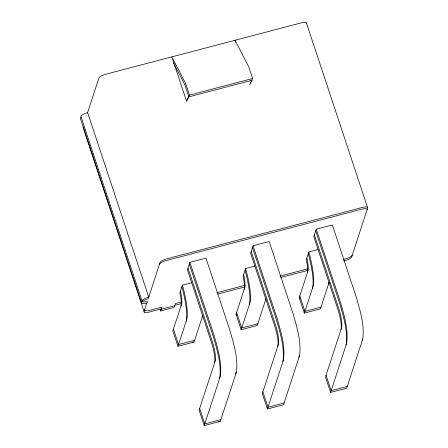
<?xml version="1.0" encoding="UTF-8"?>
<svg xmlns="http://www.w3.org/2000/svg" width="448" height="448" viewBox="0 0 448 448"><rect width="100%" height="100%" fill="white"/><g stroke="black" fill="none" stroke-linecap="round" stroke-linejoin="round"><path stroke-width="0.67" d="M219.716 378.185C221.598 364.157 217.157 350.218 213.399 336.851L189.308 264.113M235.816 373.957L236.006 371.986M282.906 361.586C284.782 347.558 280.347 333.62 276.584 320.253L252.493 247.514M299.001 357.358L299.197 355.387M346.091 344.988C347.973 330.96 343.532 317.022 339.774 303.654L315.683 230.916M362.191 340.76L362.382 338.789M87.478 113.019L98.924 77.991A6.35 1.859 -18.3 0 1 105.644 74.262L301.224 22.887A6.35 1.859 -18.3 0 1 306.544 23.453L306.454 23.722M181.39 302.014L175.37 303.593L174.098 307.479L160.709 311.002L161.98 307.11L149.946 310.268A6.35 1.859 -18.3 0 1 144.631 309.708M191.822 282.682L182.431 285.152L179.883 292.936A16.201 3.265 75.3 0 1 180.986 305.978M188.003 268.106L212.094 340.838A16.201 3.265 75.3 0 1 215.18 361.015L199.108 410.172L204.221 425.6L220.315 421.372L236.387 372.21C238.263 358.182 233.828 344.243 230.065 330.876L205.974 258.138L189.879 262.366L187.432 269.847L211.523 342.586A16.201 3.265 75.3 0 1 214.609 362.757M202.765 315.431L194.051 342.076L177.957 346.304L186.665 319.659A33.191 6.692 75.3 0 0 182.431 285.152M255.007 266.084L245.622 268.554L243.074 276.338A16.201 3.265 75.3 0 1 244.171 289.38M251.194 251.507L275.285 324.24A16.201 3.265 75.3 0 1 278.365 344.417L262.298 393.574L267.406 409.002L283.506 404.774L299.572 355.611C301.454 341.583 297.013 327.645 293.255 314.278L269.164 241.539L253.064 245.767L250.622 253.249L274.714 325.987A16.201 3.265 75.3 0 1 277.794 346.164M265.95 298.833L257.242 325.478L241.142 329.706L236.034 314.278L244.742 287.633A16.201 3.265 75.3 0 0 243.645 274.596M204.221 425.6L220.287 376.438C222.169 362.41 217.728 348.471 213.97 335.104L189.879 262.366M241.142 329.706L249.855 303.061A33.191 6.692 75.3 0 0 245.622 268.554M318.198 249.486L308.806 251.955L306.264 259.739A16.201 3.265 75.3 0 1 307.362 272.782M314.378 234.909L338.47 307.642A16.201 3.265 75.3 0 1 341.555 327.818L325.483 376.975L330.596 392.403L346.696 388.175L362.762 339.013C364.638 324.985 360.203 311.046 356.446 297.679L332.354 224.941L316.254 229.169L313.807 236.656L337.898 309.389A16.201 3.265 75.3 0 1 340.984 329.566M329.14 282.234L320.432 308.879L304.332 313.107L299.225 297.679L307.933 271.034A16.201 3.265 75.3 0 0 306.835 257.998M267.406 409.002L283.478 359.839C285.354 345.811 280.918 331.873 277.155 318.506L253.064 245.767M304.332 313.107L313.04 286.462A33.191 6.692 75.3 0 0 308.806 251.955M330.596 392.403L346.662 343.246C348.544 329.213 344.103 315.274 340.346 301.907L316.254 229.169M189.442 95.11L186.407 100.85L171.842 56.874L185.517 83.255L189.442 95.11L252.633 78.512L248.702 66.657L235.026 40.281L235.682 42.246M186.441 101.45L188.871 96.858L184.946 84.997L173.494 62.916M250.202 83.104L252.633 78.512M249.631 84.851L252.062 80.259L188.871 96.858M216.815 292.706L245.05 285.286M280 276.108L308.073 268.733M343.521 259.42L345.531 258.894A6.35 1.859 -18.3 0 0 352.246 255.17M161.414 308.857L149.374 312.015A6.35 1.859 -18.3 0 1 144.06 311.455L147.347 301.398A6.35 1.859 -18.3 0 1 142.027 300.832A6.35 1.859 -18.3 0 1 148.747 297.108L87.623 112.566L83.166 114.313A6.35 1.859 -18.3 0 0 81.094 116.99L142.218 301.532M174.804 305.34L181.485 303.582M217.588 294.101L245.151 286.86M280.767 277.502L308.168 270.306M343.622 260.994L344.96 260.641A6.35 1.859 -18.3 0 0 351.674 256.917L367.668 207.995A6.35 1.859 -18.3 0 0 362.348 207.435L166.768 258.81A6.35 1.859 -18.3 0 0 160.048 262.534L148.176 298.855A6.35 1.859 -18.3 0 0 141.456 302.579A6.35 1.859 -18.3 0 0 146.776 303.145M161.28 309.254L174.67 305.738M194.622 340.329L178.528 344.557L173.415 329.129M257.813 323.73L241.713 327.958L236.606 312.53M320.998 307.132L304.903 311.36L299.79 295.932M220.886 419.625L204.792 423.853L199.679 408.425M284.077 403.026L267.977 407.254L262.87 391.826M347.262 386.428L331.167 390.656L326.054 375.234M192.735 342.059L194.051 342.076M218.344 421.344L220.315 421.372M299.225 297.679L300.093 298.771M236.034 314.278L236.908 315.37M306.354 22.753L367.478 207.295M177.957 346.304L172.844 330.876L181.558 304.231A16.201 3.265 75.3 0 0 180.454 291.189M160.054 309.014L160.709 311.002M141.646 303.279L80.522 118.737A6.35 1.859 -18.3 0 1 81.06 117.096M144.25 312.155L82.936 126.907M367.097 209.742A6.35 1.859 -18.3 0 0 361.777 209.182L166.197 260.557A6.35 1.859 -18.3 0 0 159.477 264.281M181.86 286.899A33.191 6.692 75.3 0 1 186.094 321.406M245.05 270.301A33.191 6.692 75.3 0 1 249.284 304.808M308.235 253.702A33.191 6.692 75.3 0 1 312.469 288.21M328.838 282.934A33.191 6.692 75.3 0 1 328.569 283.982M202.462 316.131A33.191 6.692 75.3 0 1 202.194 317.173"/></g></svg>
